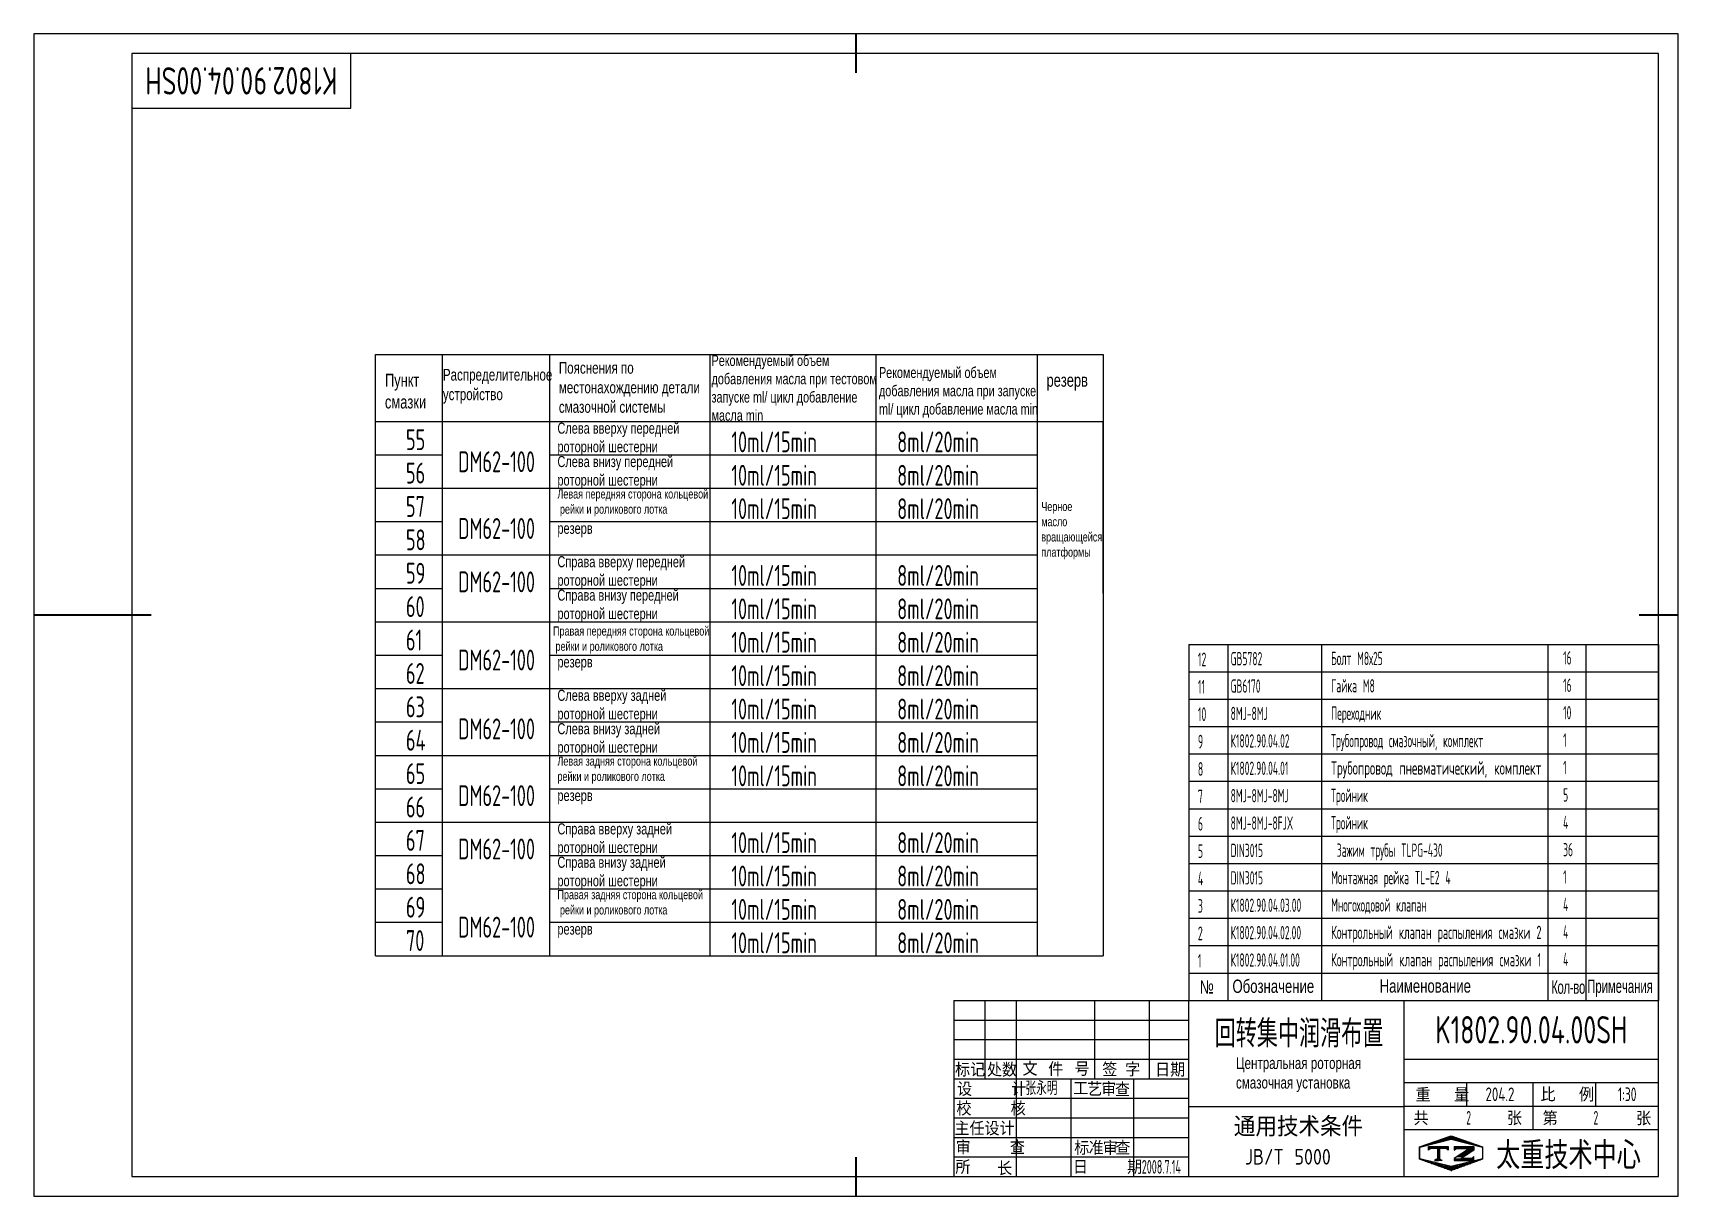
# Model space of a CAD drawing. Header units: millimetres. Extents: x -8 to 12608, y -8 to 8918.
import ezdxf
from ezdxf.enums import TextEntityAlignment as Align

# ---------------------------------------------------------------- set-up
doc = ezdxf.new("R2010")
doc.units = ezdxf.units.MM
doc.header["$LTSCALE"] = 300
doc.linetypes.add('F', pattern=[0.75, 0.5, -0.25])
for name, color, linetype in [('01', 7, 'Continuous'), ('02', 1, 'Continuous'), ('04', 2, 'F'), ('11', 3, 'Continuous'), ('THICK', 7, 'Continuous')]:
    doc.layers.add(name, color=color, linetype=linetype)
doc.styles.add('HZLIB', font='TXT.shx', dxfattribs={"width": 0.5, "height": 102})
doc.styles.get("Standard").update_dxf_attribs({"font": 'isocp', "width": 0.707, "bigfont": 'intecad.shx'})

# ---------------------------------------------------------------- blocks, each defined once
blk = doc.blocks.new('*X19')
at = {"color": 0}
for p, q in [((122.34, 4.5), (123.72, 4.5)), ((122.82, 4.8), (123.24, 4.8))]:
    blk.add_line(p, q, dxfattribs=at)
blk = doc.blocks.new('*X18')
at = {"color": 0}
for p, q in [((120.53, 7.8), (125.53, 7.8)), ((120.53, 7.5), (125.53, 7.5)), ((120.53, 7.2), (120.79, 7.2)), ((125.27, 7.2), (125.53, 7.2))]:
    blk.add_line(p, q, dxfattribs=at)
blk = doc.blocks.new('*X17')
at = {"color": 0}
for p, q in [((120.66, 8.7), (121.92, 8.7)), ((121.52, 9), (123.12, 9)), ((122.38, 9.3), (124.32, 9.3)), ((123.24, 9.6), (125.52, 9.6)), ((124.1, 9.9), (128.52, 9.9)), ((124.97, 10.2), (127.67, 10.2)), ((125.83, 10.5), (126.82, 10.5)), ((127.02, 9.6), (129.37, 9.6)), ((128.22, 9.3), (130.22, 9.3)), ((129.42, 9), (131.07, 9)), ((130.62, 8.7), (131.92, 8.7)), ((118.22, 7.8), (118.32, 7.8)), ((118.22, 7.5), (118.27, 7.5)), ((118.22, 7.2), (118.27, 7.2)), ((118.22, 6.9), (118.27, 6.9)), ((118.22, 6.6), (118.27, 6.6)), ((118.22, 6.3), (118.27, 6.3)), ((118.22, 6), (118.27, 6)), ((118.22, 5.7), (118.27, 5.7)), ((118.22, 5.4), (118.27, 5.4)), ((118.22, 5.1), (118.27, 5.1)), ((118.22, 4.8), (118.27, 4.8)), ((118.79, 4.5), (119.42, 4.5)), ((118.94, 8.1), (119.52, 8.1)), ((119.8, 8.4), (120.72, 8.4)), ((131.82, 8.4), (132.77, 8.4)), ((133.02, 8.1), (133.62, 8.1)), ((133.12, 4.5), (133.76, 4.5)), ((134.22, 7.8), (134.32, 7.8)), ((134.27, 7.5), (134.32, 7.5)), ((134.27, 7.2), (134.32, 7.2)), ((134.27, 6.9), (134.32, 6.9)), ((134.27, 6.6), (134.32, 6.6)), ((134.27, 6.3), (134.32, 6.3)), ((134.27, 6), (134.32, 6)), ((134.27, 5.7), (134.32, 5.7)), ((134.27, 5.4), (134.32, 5.4)), ((134.27, 5.1), (134.32, 5.1)), ((134.27, 4.8), (134.32, 4.8)), ((119.61, 4.2), (120.62, 4.2)), ((120.43, 3.9), (121.82, 3.9)), ((121.26, 3.6), (123.02, 3.6)), ((122.08, 3.3), (124.22, 3.3)), ((122.91, 3), (125.42, 3)), ((123.73, 2.7), (128.89, 2.7)), ((124.55, 2.4), (128.07, 2.4)), ((125.38, 2.1), (127.26, 2.1)), ((126.2, 1.8), (126.45, 1.8)), ((127.12, 3), (129.7, 3)), ((128.32, 3.3), (130.51, 3.3)), ((129.52, 3.6), (131.32, 3.6)), ((130.72, 3.9), (132.14, 3.9)), ((131.92, 4.2), (132.95, 4.2))]:
    blk.add_line(p, q, dxfattribs=at)
blk = doc.blocks.new('*X20')
at = {"color": 0}
for p, q in [((127.06, 7.8), (132.06, 7.8)), ((127.06, 7.5), (132.06, 7.5)), ((127.06, 7.2), (127.32, 7.2)), ((127.84, 5.4), (129.64, 5.4)), ((128.3, 5.7), (130.1, 5.7)), ((128.77, 6), (130.57, 6)), ((129.23, 6.3), (131.04, 6.3)), ((129.7, 6.6), (131.51, 6.6)), ((130.16, 6.9), (131.98, 6.9)), ((130.62, 7.2), (132.06, 7.2))]:
    blk.add_line(p, q, dxfattribs=at)
blk = doc.blocks.new('*X21')
at = {"color": 0}
for p, q in [((127.06, 4.8), (132.06, 4.8)), ((127.06, 4.5), (132.06, 4.5)), ((131.84, 5.1), (132.06, 5.1))]:
    blk.add_line(p, q, dxfattribs=at)
blk = doc.blocks.new('headb')
at = {"layer": 'THICK'}
for p, q in [((-180, 45), (-180, 0)), ((-180, 45), (0, 45)), ((-172, 44.98), (-172, 45)), ((-172, 25), (-172, 45)), ((-164, 0), (-164, 45)), ((-144, 25), (-144, 45)), ((-130, 25), (-130, 45)), ((-120, 0), (-120, 45)), ((-65, 0), (-65, 45)), ((0, 0), (0, 45)), ((-180, 30), (-120, 30)), ((-65, 30), (0, 30)), ((-180, 25), (-120, 25)), ((-150, 0), (-150, 25)), ((-134, 0), (-134, 25)), ((-65, 24), (0, 24)), ((-49, 18), (-49, 24)), ((-32, 12), (-32, 24)), ((-16, 18), (-16, 24)), ((-120, 17.93), (-65, 17.93)), ((-65, 18), (0, 18)), ((-65, 12), (0, 12)), ((-180, 0), (0, 0))]:
    blk.add_line(p, q, dxfattribs=at)
at = {"layer": 'THICK', "color": 3}
for p, q in [((-180, 40), (-120, 40)), ((-180, 35), (-120, 35)), ((-180, 20), (-120, 20)), ((-180, 15), (-120, 15)), ((-180, 10), (-120, 10)), ((-61.04, 7.61), (-52.93, 10.43)), ((-60.99, 7.54), (-52.99, 9.54)), ((-52.99, 9.54), (-44.99, 7.54)), ((-52.93, 10.43), (-44.93, 7.61)), ((-180, 5), (-120, 5)), ((-61.04, 4.46), (-61.04, 7.61)), ((-52.93, 1.51), (-61.04, 4.46)), ((-60.99, 4.54), (-60.99, 7.54)), ((-52.99, 2.54), (-60.99, 4.54)), ((-58.73, 6.7), (-58.73, 7.7)), ((-58.73, 7.7), (-53.73, 7.7)), ((-58.23, 7.2), (-58.73, 6.7)), ((-54.23, 7.2), (-58.23, 7.2)), ((-56.23, 4.69), (-57.2, 4.08)), ((-56.45, 7.2), (-56.45, 4.46)), ((-56.23, 7.2), (-56.23, 4.46)), ((-56.23, 4.69), (-55.26, 4.08)), ((-55.98, 7.2), (-55.98, 4.46)), ((-53.73, 6.7), (-54.23, 7.2)), ((-53.73, 7.7), (-53.73, 6.7)), ((-44.99, 4.54), (-52.99, 2.54)), ((-44.93, 4.46), (-52.93, 1.51)), ((-52.2, 7.7), (-52.2, 6.7)), ((-52.2, 7.7), (-47.2, 7.7)), ((-52.2, 6.7), (-51.7, 7.2)), ((-48.26, 7.2), (-52.2, 4.65)), ((-52.2, 4.65), (-52.2, 4.08)), ((-51.7, 7.2), (-48.26, 7.2)), ((-49.76, 5.07), (-50.52, 4.58)), ((-47.7, 4.58), (-50.52, 4.58)), ((-47.2, 6.71), (-49.76, 5.07)), ((-47.2, 5.08), (-47.7, 4.58)), ((-47.2, 7.7), (-47.2, 6.7)), ((-47.2, 4.08), (-47.2, 5.08)), ((-44.99, 7.54), (-44.99, 4.54)), ((-44.93, 7.61), (-44.93, 4.46)), ((-57.2, 4.08), (-56.23, 4.08)), ((-55.26, 4.08), (-56.23, 4.08)), ((-52.2, 4.08), (-47.2, 4.08))]:
    blk.add_line(p, q, dxfattribs=at)
for name in ['*X17', '*X18', '*X19', '*X20', '*X21']:
    blk.add_blockref(name, (-179.26, -0.24), dxfattribs=at)
at = {"insert": (-161.72, 24.32), "char_height": 3.5, "width": 10.6801, "attachment_point": 1}
blk.add_mtext('张永明', dxfattribs=at)
at = {"layer": 'THICK', "color": 3}
for s, height, p in [('\\M+5CEC4', 3.5, (-160.55, 27.69)), ('\\M+5BCFE', 3.5, (-153.97, 27.57)), ('\\M+5B1EA\\M+5BCC7', 3.5, (-175.84, 27.44)), ('\\M+5B4A6\\M+5CAFD', 3.5, (-167.69, 27.44)), ('\\M+5BAC5', 3.5, (-147.27, 27.57)), ('\\M+5C8D5\\M+5C6DA', 3.5, (-124.75, 27.41)), ('\\M+5B9A4', 3.5, (-147.58, 22.5)), ('\\M+5D2D5', 3.5, (-144.03, 22.5)), ('\\M+5C9F3', 3.5, (-140.42, 22.5)), ('\\M+5B2E9', 3.5, (-136.94, 22.36)), ('\\M+5B9B2          \\M+5D5C5', 3.5, (-48.72, 15.02)), ('\\M+5B5DA          \\M+5D5C5', 3.5, (-15.74, 15.02)), ('\\M+5CDA8\\M+5D3C3\\M+5BCBC\\M+5CAF5\\M+5CCF5\\M+5BCFE', 5, (-91.97, 12.99)), ('\\M+5B1EA', 3.5, (-147.32, 7.46)), ('\\M+5D7BC', 3.5, (-143.65, 7.46)), ('\\M+5C9F3', 3.5, (-140.04, 7.46)), ('\\M+5B2E9', 3.5, (-136.84, 7.46)), ('\\M+5CBF9', 3.5, (-177.7, 2.53)), ('\\M+5B3A4', 3.5, (-167.02, 2.21))]:
    blk.add_text(s, height=height, dxfattribs=at).set_placement(p, align=Align.MIDDLE)
for s, p in [('\\M+5C7A9 \\M+5D7D6', (-142.1, 25.56)), ('\\M+5C9E8     \\M+5BCC6', (-179.18, 20.57)), ('\\M+5D6D8   \\M+5C1BF', (-62.07, 19.09)), ('\\M+5B1C8   \\M+5C0FD', (-30.16, 19.17)), ('\\M+5D0A3     \\M+5BACB', (-179.36, 15.59)), ('\\M+5D6F7\\M+5C8CE\\M+5C9E8\\M+5BCC6', (-179.87, 10.5)), ('\\M+5C9F3     \\M+5B2E9', (-179.54, 5.64)), ('\\M+5C8D5     \\M+5C6DA', (-149.6, 0.66))]:
    blk.add_text(s, height=3.5, dxfattribs=at).set_placement(p)
at = {"layer": 'THICK', "color": 3, "width": 0.8}
blk.add_text('\\M+5CCAB\\M+5D6D8\\M+5BCBC\\M+5CAF5\\M+5D6D0\\M+5D0C4', height=7, dxfattribs=at).set_placement((-41.48, 1.9))
at = {"layer": 'THICK', "color": 3, "style": 'HZLIB', "width": 0.8}
blk.add_text('JB/T 5000', height=4, dxfattribs=at).set_placement((-105.63, 3.05))
blk = doc.blocks.new('*U23', base_point=(251.96, 168.31))
at = {"layer": '01'}
for p, q in [((251.96, 168.31), (251.96, 182.31)), ((195.96, 168.31), (251.96, 168.31))]:
    blk.add_line(p, q, dxfattribs=at)
blk = doc.blocks.new('*U24')
at = {"layer": '01', "const_width": 0.5}
for points in [[(210, 297), (210, 287)], [(0, 148.5), (30, 148.5)], [(420, 148.5), (410, 148.5)], [(210, 0), (210, 10)]]:
    blk.add_lwpolyline(points, dxfattribs=at)
at = {"layer": '01'}
for points in [[(415, 292), (25, 292)], [(25, 292), (25, 5)], [(415, 5), (415, 292)], [(25, 5), (415, 5)]]:
    blk.add_lwpolyline(points, dxfattribs=at)
at = {"layer": '02'}
for points in [[(420, 297), (0, 297)], [(0, 297), (0, 0)], [(420, 0), (420, 297)], [(0, 0), (420, 0)]]:
    blk.add_lwpolyline(points, dxfattribs=at)

msp = doc.modelspace()

# ---------------------------------------------------------------- linework, layer by layer
for p, q in [((8850, 4230), (8850, 1500)), ((8850, 4230), (12450, 4230)), ((9150, 4230), (9150, 1500)), ((9866, 4230), (9866, 1500)), ((11602, 4230), (11602, 1500)), ((11893, 4230), (11893, 1500)), ((12450, 4230), (12450, 1500)), ((8850, 4020), (12450, 4020)), ((8850, 3810), (12450, 3810)), ((8850, 3600), (12450, 3600)), ((8850, 3390), (12450, 3390)), ((8850, 3180), (12450, 3180)), ((8850, 2970), (12450, 2970)), ((8850, 2760), (12450, 2760)), ((8850, 2550), (12450, 2550)), ((8850, 2340), (12450, 2340)), ((8850, 2130), (12450, 2130)), ((8850, 1920), (12450, 1920)), ((8850, 1710), (12450, 1710)), ((8850, 1500), (12450, 1500))]:
    msp.add_line(p, q)
at = {"layer": '01'}
for p, q in [((2619, 1843), (2619, 6451)), ((2619, 6451), (8194, 6451)), ((3131, 1843), (3131, 6451)), ((3952, 6451), (3952, 1843)), ((5180, 6451), (5180, 1843)), ((6451, 6451), (6451, 1843)), ((7689, 6451), (7689, 1843)), ((8194, 6451), (8194, 1843)), ((2619, 5939), (8194, 5939)), ((8194, 4622), (8194, 5939))]:
    msp.add_line(p, q, dxfattribs=at)
at = {"layer": '01', "color": 7, "linetype": 'Continuous'}
for p, q in [((2619, 5939), (7689, 5939)), ((2619, 5939), (8194, 5939)), ((2619, 5939), (8194, 5939)), ((2619, 5939), (3131, 5939)), ((2619, 5939), (8194, 5939)), ((2619, 1843), (3131, 1843)), ((3131, 1843), (8194, 1843))]:
    msp.add_line(p, q, dxfattribs=at)
at = {"layer": '02', "color": 1, "linetype": 'Continuous'}
for p, q in [((2619, 5683), (3131, 5683)), ((3952, 5683), (7689, 5683)), ((2619, 5427), (7689, 5427)), ((2619, 5171), (3131, 5171)), ((3952, 5171), (7689, 5171)), ((2619, 4915), (3131, 4915)), ((3131, 4915), (7689, 4915)), ((2619, 4659), (3131, 4659)), ((3952, 4659), (7689, 4659)), ((2619, 4403), (7689, 4403)), ((2619, 4147), (3131, 4147)), ((3952, 4147), (7689, 4147)), ((2619, 3891), (3131, 3891)), ((3131, 3891), (7689, 3891)), ((2619, 3635), (3131, 3635)), ((3952, 3635), (7689, 3635)), ((2619, 3379), (7689, 3379)), ((2619, 3123), (3131, 3123)), ((3952, 3123), (7689, 3123)), ((2619, 2867), (3131, 2867)), ((3131, 2867), (7689, 2867)), ((2619, 2611), (3131, 2611)), ((3952, 2611), (7689, 2611)), ((2619, 2355), (3131, 2355)), ((3952, 2355), (7689, 2355)), ((2619, 2099), (3131, 2099)), ((3952, 2099), (7689, 2099))]:
    msp.add_line(p, q, dxfattribs=at)

# ---------------------------------------------------------------- block references
at = {"xscale": 30, "yscale": 30, "zscale": 30}
msp.add_blockref('headb', (12450, 150), dxfattribs=at)
at = {"layer": '02', "xscale": 30, "yscale": 30, "zscale": 30}
msp.add_blockref('*U24', (0, 0), dxfattribs=at)
at = {"layer": '04', "xscale": 30, "yscale": 30, "zscale": 30}
msp.add_blockref('*U23', (2430, 8340), dxfattribs=at)

# ---------------------------------------------------------------- texts
at = {"style": 'HZLIB', "width": 0.5}
for s, height, p in [('12', 105, (8920, 4062)), ('GB5782', 102, (9171, 4069)), ('Болт М8х25', 102, (9941, 4071)), ('16', 102, (11719, 4075)), ('11', 105, (8920, 3852)), ('GB6170', 102, (9171, 3859)), ('Гайка M8', 102, (9941, 3861)), ('16', 102, (11719, 3865)), ('10', 105, (8920, 3642)), ('8MJ-8MJ', 102, (9171, 3649)), ('Переходник', 102, (9941, 3651)), ('10', 102, (11719, 3655)), ('9', 105, (8920, 3432)), ('К1802.90.04.02', 102, (9171, 3439)), ('Трубопровод смазочный, комплект', 102, (9941, 3441)), ('1', 102, (11719, 3445)), ('8', 105, (8920, 3222)), ('К1802.90.04.01', 102, (9171, 3229)), ('1', 102, (11719, 3235)), ('7', 105, (8920, 3012)), ('8MJ-8MJ-8MJ', 102, (9171, 3019)), ('Тройник', 102, (9941, 3021)), ('5', 102, (11719, 3025)), ('6', 105, (8920, 2802)), ('8MJ-8MJ-8FJX', 102, (9171, 2809)), ('Тройник', 102, (9941, 2811)), ('4', 102, (11719, 2815)), ('5', 105, (8920, 2592)), ('DIN3015', 102, (9171, 2599)), (' Зажим трубы TLPG-430', 102, (9941, 2601)), ('36', 102, (11719, 2605)), ('4', 105, (8920, 2382)), ('DIN3015', 102, (9171, 2389)), ('Монтажная рейка TL-E2 4', 102, (9941, 2391)), ('1', 102, (11719, 2395)), ('3', 105, (8920, 2172)), ('К1802.90.04.03.00', 102, (9171, 2179)), ('Многоходовой клапан', 102, (9941, 2181)), ('4', 102, (11719, 2185)), ('2', 105, (8920, 1962)), ('К1802.90.04.02.00', 102, (9171, 1969)), ('4', 102, (11719, 1975)), ('1', 105, (8920, 1752)), ('К1802.90.04.01.00', 102, (9171, 1759)), ('4', 102, (11719, 1765))]:
    msp.add_text(s, height=height, dxfattribs=at).set_placement(p)
at = {"style": 'HZLIB'}
for s, width, p, p2 in [('Трубопровод пневматический, комплект', 0.451367, (9941, 3231), (11552, 3231)), ('Контрольный клапан распыления смазки 2', 0.421476, (9941, 1971), (11553, 1971)), ('Контрольный клапан распыления смазки 1', 0.424694, (9941, 1761), (11551, 1761))]:
    msp.add_text(s, height=102, dxfattribs=dict(at, width=width)).set_placement(p, p2, align=Align.FIT)
at = {"layer": '02', "attachment_point": 1}
for s, insert, char_height, width in [('{\\fArial|b0|i0|c204|p34;\\C3;Рекомендуемый объем \\fArial|b0|i0|c0|p34;\\P\\fArial|b0|i0|c204|p34;добавления масла при тестовом запуске ml/ цикл добавление \\fArial|b0|i0|c0|p34;\\P\\fArial|b0|i0|c204|p34;масла min}', (5193, 6448), 84, 1557.55), ('{\\fArial|b0|i0|c204|p34;\\C3;Распределительное устройство}', (3134, 6342), 90, 966.21), ('{\\fArial|b0|i0|c204|p34;\\C3;Пояснения по\\fArial|b0|i0|c0|p34;\\P\\fArial|b0|i0|c204|p34;местонахождению детали смазочной системы}', (4023, 6395), 90, 1525.87), ('{\\fArial|b0|i0|c204|p34;\\C3;Рекомендуемый объем добавления масла при запуске ml/ цикл добавление масла min}', (6476, 6356), 84, 1319.96), ('{\\fArial|b0|i0|c204|p34;\\C3;Пункт \\fArial|b0|i0|c0|p34;\\P\\fArial|b0|i0|c204|p34;смазки}', (2690, 6305), 100, 596.62), ('{\\fArial|b0|i0|c204|p34;\\C3;резерв}', (7760, 6305), 100, 596.62), ('{\\fArial|b0|i0|c204|p34;\\C3;Слева вверху передней роторной шестерни}', (4012, 5930), 85, 966.21), ('{\\fArial|b0|i0|c204|p34;\\C3;Слева внизу передней роторной шестерни}', (4012, 5674), 85, 966.21), ('{\\fArial|b0|i0|c204|p34;\\C3;Левая передняя сторона кольцевой\\fArial|b0|i0|c0|p34;\\P\\fArial|b0|i0|c204|p34; рейки и роликового лотка}', (4012, 5418), 70, 1421.51), ('{\\fArial|b0|i0|c204|p34;\\C3;резерв}', (4012, 5162), 85, 966.21), ('{\\fArial|b0|i0|c204|p34;\\C3;Справа вверху передней роторной шестерни}', (4012, 4906), 85, 1069.41), ('{\\fArial|b0|i0|c204|p34;\\C3;Справа внизу передней роторной шестерни}', (4012, 4650), 85, 966.21), ('{\\fArial|b0|i0|c204|p34;\\C3;Правая передняя сторона кольцевой\\fArial|b0|i0|c0|p34;\\P\\fArial|b0|i0|c204|p34; рейки и роликового лотка}', (3978, 4367), 70, 1445.95), ('{\\fArial|b0|i0|c204|p34;\\C3;резерв}', (4012, 4138), 85, 966.21), ('{\\fArial|b0|i0|c204|p34;\\C3;Слева вверху задней роторной шестерни}', (4012, 3882), 85, 966.21), ('{\\fArial|b0|i0|c204|p34;\\C3;Слева внизу задней роторной шестерни}', (4012, 3626), 85, 966.21), ('{\\fArial|b0|i0|c204|p34;\\C3;Левая задняя сторона кольцевой \\fArial|b0|i0|c0|p34;\\P\\fArial|b0|i0|c204|p34;рейки и роликового лотка}', (4012, 3370), 70, 1321.41), ('{\\fArial|b0|i0|c204|p34;\\C3;резерв}', (4012, 3114), 85, 966.21), ('{\\fArial|b0|i0|c204|p34;\\C3;Справа вверху задней роторной шестерни}', (4012, 2858), 85, 966.21), ('{\\fArial|b0|i0|c204|p34;\\C3;Справа внизу задней роторной шестерни}', (4012, 2602), 85, 966.21), ('{\\fArial|b0|i0|c204|p34;\\C3;Правая задняя сторона кольцевой\\fArial|b0|i0|c0|p34;\\P\\fArial|b0|i0|c204|p34; рейки и роликового лотка}', (4012, 2346), 70, 1390.55), ('{\\fArial|b0|i0|c204|p34;\\C3;резерв}', (4012, 2090), 85, 966.21), ('{\\fArial|b0|i0|c204|p34;\\C3;Центральная роторная смазочная установка}', (9212, 1065), 90, 1055.39)]:
    msp.add_mtext(s, dxfattribs=dict(at, insert=insert, char_height=char_height, width=width))
at = {"layer": '02', "char_height": 102, "attachment_point": 1}
for s, insert in [('{\\fArial|b0|i0|c204|p34;\\C0;№}', (8934, 1655)), ('{\\fArial|b0|i0|c204|p34;\\C0;Обозначение}', (9185, 1660)), ('{\\fArial|b0|i0|c204|p34;\\C0;Наименование}', (10313, 1662)), ('{\\fArial|b0|i0|c204|p34;\\W0.607;\\T0.95;\\C0;Кол-во}', (11628, 1653)), ('{\\fArial|b0|i0|c204|p34;\\W0.607;\\C0;Примечания}', (11904, 1660))]:
    msp.add_mtext(s, dxfattribs=dict(at, insert=insert))
at = {"layer": '11', "width": 0.696457}
msp.add_text('K1802.90.04.00SH', height=210, rotation=180, dxfattribs=at).set_placement((2326, 8655), (854, 8655), align=Align.FIT)
at = {"layer": '11', "color": 3, "linetype": 'Continuous', "width": 0.707}
for s, p in [('55', (2851, 5719)), ('10ml/15min', (5345, 5702)), ('8ml/20min', (6616, 5702)), ('DM62-100', (3251, 5550)), ('56', (2851, 5463)), ('10ml/15min', (5345, 5446)), ('8ml/20min', (6616, 5446)), ('57', (2851, 5207)), ('10ml/15min', (5345, 5190)), ('8ml/20min', (6616, 5190)), ('DM62-100', (3251, 5038)), ('58', (2851, 4951)), ('59', (2851, 4695)), ('10ml/15min', (5345, 4678)), ('8ml/20min', (6616, 4678)), ('DM62-100', (3251, 4629)), ('60', (2851, 4439)), ('10ml/15min', (5345, 4422)), ('8ml/20min', (6616, 4422)), ('61', (2851, 4183)), ('10ml/15min', (5345, 4166)), ('8ml/20min', (6616, 4166)), ('DM62-100', (3251, 4030)), ('62', (2851, 3927)), ('10ml/15min', (5345, 3910)), ('8ml/20min', (6616, 3910)), ('63', (2851, 3671)), ('10ml/15min', (5345, 3654)), ('8ml/20min', (6616, 3654)), ('DM62-100', (3251, 3502)), ('64', (2851, 3415)), ('10ml/15min', (5345, 3398)), ('8ml/20min', (6616, 3398)), ('65', (2851, 3159)), ('10ml/15min', (5345, 3142)), ('8ml/20min', (6616, 3142)), ('66', (2851, 2903)), ('DM62-100', (3251, 2990)), ('67', (2851, 2647)), ('10ml/15min', (5345, 2630)), ('8ml/20min', (6616, 2630)), ('DM62-100', (3251, 2581)), ('68', (2851, 2391)), ('10ml/15min', (5345, 2374)), ('8ml/20min', (6616, 2374)), ('69', (2851, 2135)), ('10ml/15min', (5345, 2118)), ('8ml/20min', (6616, 2118)), ('70', (2851, 1879)), ('DM62-100', (3251, 1982)), ('10ml/15min', (5345, 1862)), ('8ml/20min', (6616, 1862))]:
    msp.add_text(s, height=160, dxfattribs=at).set_placement(p)
at = {"layer": '11'}
for s, height, width, p, p2 in [('\\M+5BBD8\\M+5D7AA\\M+5BCAF\\M+5D6D0\\M+5C8F3\\M+5BBAC\\M+5B2BC\\M+5D6C3', 210, 0.729666, (9049, 1140), (10341, 1140)), ('K1802.90.04.00SH', 210, 0.696457, (10739, 1170), (12211, 1170)), ('204.2', 105, 0.678674, (11124, 728), (11346, 728)), ('1:30', 105, 0.655288, (12139, 728), (12281, 728)), ('2', 105, 0.562593, (10977, 548), (11013, 548)), ('2', 105, 0.562593, (11952, 548), (11988, 548)), ('2008.7.14', 105, 0.544218, (8490, 172), (8790, 172))]:
    msp.add_text(s, height=height, dxfattribs=dict(at, width=width)).set_placement(p, p2, align=Align.FIT)
at = {"layer": '11', "color": 3, "linetype": 'Continuous', "insert": (7720, 5322), "char_height": 70, "width": 315.5, "attachment_point": 1}
msp.add_mtext('{\\fArial|b0|i0|c204|p34;Черное масло вращающейся платформы}', dxfattribs=at)

doc.saveas('drawing.dxf')
